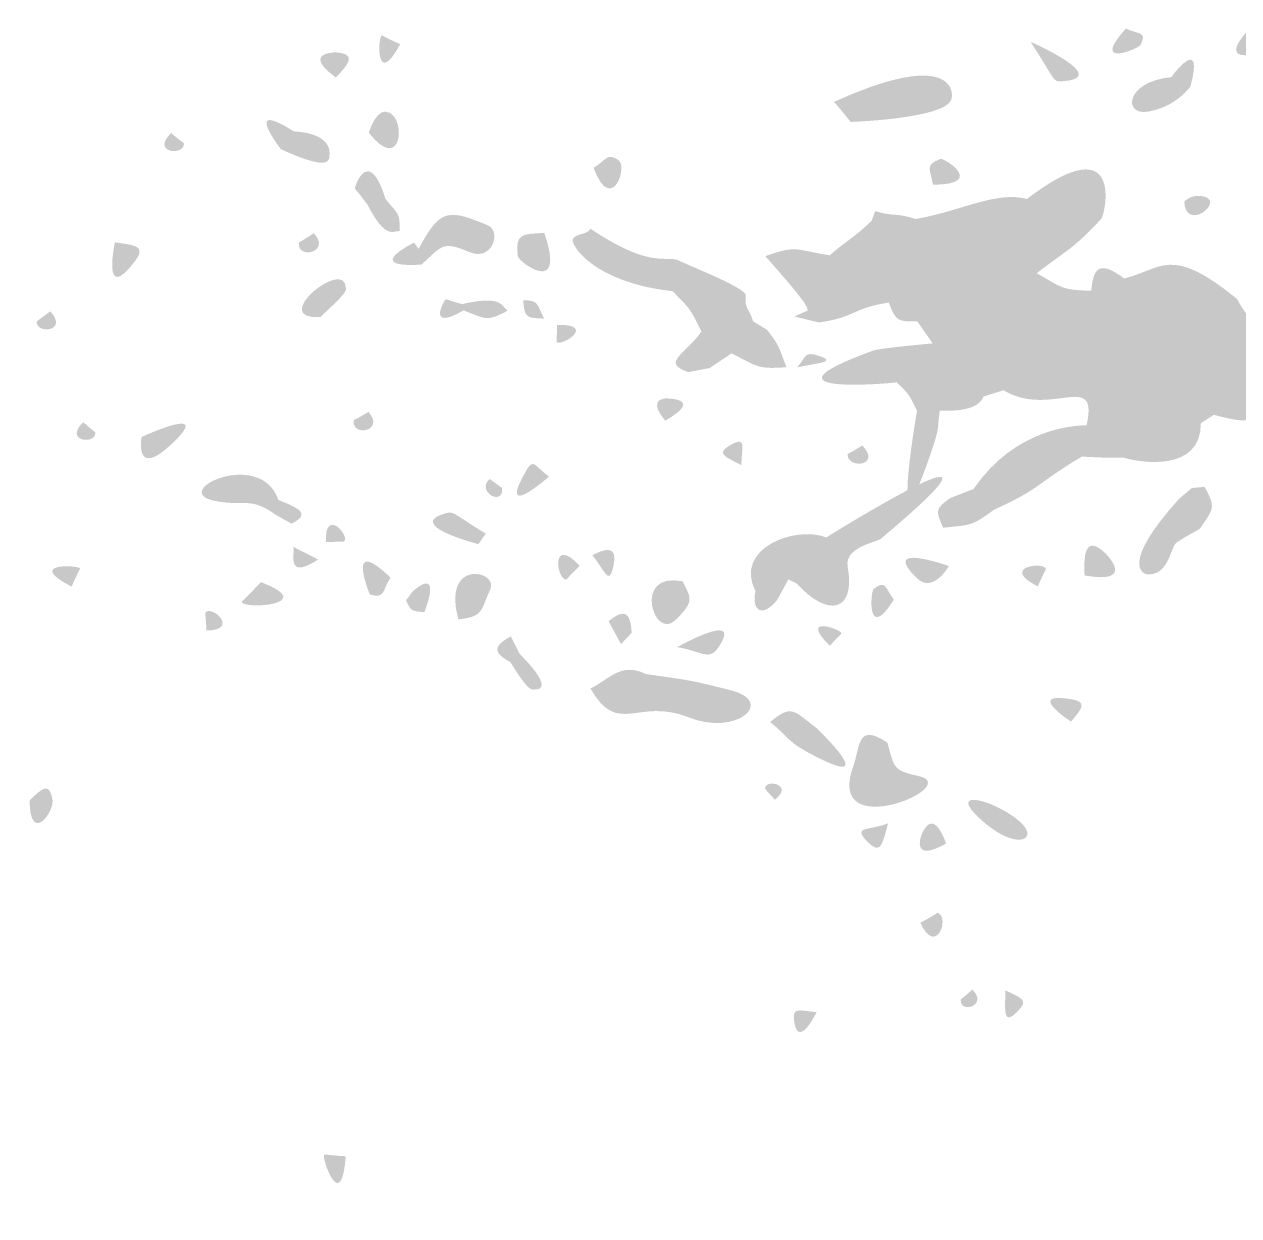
# Model space of a CAD drawing. Header units: millimetres. Extents: x 1061 to 1250, y 28 to 134.
# Drawn here: x 1061.24 to 1079.44, y 41.7 to 59.55 of the extents above; entities that cross this region are included whole.
import ezdxf

# ---------------------------------------------------------------- set-up
doc = ezdxf.new("R2010")
doc.units = ezdxf.units.MM

msp = doc.modelspace()

# ---------------------------------------------------------------- hatches: boundary and pattern name
at = {"true_color": 0x080808, "transparency": 33554687}
h = msp.add_hatch(color=18, dxfattribs=at)
edge = h.paths.add_edge_path(flags=0)
edge.add_spline(control_points=[(1079.819, 59.141), (1078.829, 58.851), (1079.895, 59.843), (1080.06, 59.763), (1080.108, 59.74), (1080.284, 59.655), (1079.819, 59.141)], knot_values=[0, 0, 0, 0, 1, 1, 1, 2, 2, 2, 2], degree=3, periodic=1)
h = msp.add_hatch(color=18, dxfattribs=at)
edge = h.paths.add_edge_path(flags=0)
edge.add_spline(control_points=[(1066.874, 59.253), (1066.505, 58.577), (1066.541, 59.347), (1066.592, 59.378), (1066.614, 59.39), (1066.592, 59.378), (1066.874, 59.253)], knot_values=[0, 0, 0, 0, 1, 1, 1, 2, 2, 2, 2], degree=3, periodic=1)
h = msp.add_hatch(color=18, dxfattribs=at)
edge = h.paths.add_edge_path(flags=0)
edge.add_spline(control_points=[(1077.749, 59.487), (1077.944, 59.394), (1078.067, 59.448), (1077.972, 59.245), (1077.941, 59.181), (1077.2, 58.882), (1077.749, 59.487)], knot_values=[0, 0, 0, 0, 1, 1, 1, 2, 2, 2, 2], degree=3, periodic=1)
h = msp.add_hatch(color=18, dxfattribs=at)
edge = h.paths.add_edge_path(flags=0)
edge.add_spline(control_points=[(1078.431, 58.759), (1078.439, 58.783), (1078.927, 59.418), (1078.717, 58.619), (1078.717, 58.619), (1078.431, 58.759), (1078.431, 58.759)], knot_values=[0, 0, 0, 0, 1, 1, 1, 2, 2, 2, 2], degree=3, periodic=1)
h = msp.add_hatch(color=18, dxfattribs=at)
edge = h.paths.add_edge_path(flags=0)
edge.add_spline(control_points=[(1073.374, 58.389), (1075.135, 59.188), (1075.184, 58.549), (1075.131, 58.417), (1075.024, 58.149), (1073.762, 58.094), (1073.64, 58.089), (1073.608, 58.087), (1073.64, 58.089), (1073.374, 58.389)], knot_values=[0, 0, 0, 0, 1, 1, 1, 2, 2, 2, 3, 3, 3, 3], degree=3, periodic=1)
h = msp.add_hatch(color=18, dxfattribs=at)
edge = h.paths.add_edge_path(flags=0)
edge.add_spline(control_points=[(1076.322, 59.288), (1076.376, 59.264), (1077.558, 58.739), (1076.778, 58.696), (1076.653, 58.689), (1076.684, 58.731), (1076.322, 59.288)], knot_values=[0, 0, 0, 0, 1, 1, 1, 2, 2, 2, 2], degree=3, periodic=1)
h = msp.add_hatch(color=18, dxfattribs=at)
edge = h.paths.add_edge_path(flags=0)
edge.add_spline(control_points=[(1065.908, 58.755), (1065.401, 59.123), (1065.884, 59.132), (1065.913, 59.13), (1066.204, 59.108), (1066.128, 58.974), (1065.908, 58.755)], knot_values=[0, 0, 0, 0, 1, 1, 1, 2, 2, 2, 2], degree=3, periodic=1)
h = msp.add_hatch(color=18, dxfattribs=at)
edge = h.paths.add_edge_path(flags=0)
edge.add_spline(control_points=[(1078.431, 58.759), (1078.431, 58.759), (1078.717, 58.619), (1078.717, 58.619), (1078.703, 58.611), (1078.514, 58.319), (1078.083, 58.243), (1077.703, 58.176), (1077.737, 58.696), (1078.431, 58.759)], knot_values=[0, 0, 0, 0, 1, 1, 1, 2, 2, 2, 3, 3, 3, 3], degree=3, periodic=1)
h = msp.add_hatch(color=18, dxfattribs=at)
edge = h.paths.add_edge_path(flags=0)
edge.add_spline(control_points=[(1065.282, 57.946), (1065.282, 57.946), (1065.086, 57.68), (1065.086, 57.68), (1065.07, 57.701), (1064.498, 58.443), (1065.282, 57.946)], knot_values=[0, 0, 0, 0, 1, 1, 1, 2, 2, 2, 2], degree=3, periodic=1)
h = msp.add_hatch(color=18, dxfattribs=at)
edge = h.paths.add_edge_path(flags=0)
edge.add_spline(control_points=[(1066.404, 57.926), (1066.414, 57.959), (1066.526, 58.33), (1066.718, 58.225), (1066.966, 58.089), (1066.881, 57.317), (1066.404, 57.926)], knot_values=[0, 0, 0, 0, 1, 1, 1, 2, 2, 2, 2], degree=3, periodic=1)
h = msp.add_hatch(color=18, dxfattribs=at)
edge = h.paths.add_edge_path(flags=0)
edge.add_spline(control_points=[(1063.44, 57.922), (1063.632, 57.761), (1063.632, 57.781), (1063.632, 57.761), (1063.635, 57.576), (1063.133, 57.624), (1063.44, 57.922)], knot_values=[0, 0, 0, 0, 1, 1, 1, 2, 2, 2, 2], degree=3, periodic=1)
h = msp.add_hatch(color=18, dxfattribs=at)
edge = h.paths.add_edge_path(flags=0)
edge.add_spline(control_points=[(1065.282, 57.946), (1065.334, 57.944), (1065.876, 57.925), (1065.811, 57.558), (1065.801, 57.5), (1065.776, 57.362), (1065.086, 57.68), (1065.086, 57.68), (1065.282, 57.946), (1065.282, 57.946)], knot_values=[0, 0, 0, 0, 1, 1, 1, 2, 2, 2, 3, 3, 3, 3], degree=3, periodic=1)
h = msp.add_hatch(color=18, dxfattribs=at)
edge = h.paths.add_edge_path(flags=0)
edge.add_spline(control_points=[(1076.265, 56.934), (1077.737, 58.057), (1077.442, 56.7), (1077.378, 56.633), (1076.933, 56.166), (1076.923, 56.212), (1076.412, 55.822), (1075.662, 55.614), (1075.608, 55.02), (1075.078, 55.603), (1075.703, 56.272), (1075.873, 56.108), (1076.265, 56.934)], knot_values=[0, 0, 0, 0, 1, 1, 1, 2, 2, 2, 3, 3, 3, 4, 4, 4, 4], degree=3, periodic=1)
h = msp.add_hatch(color=18, dxfattribs=at)
edge = h.paths.add_edge_path(flags=0)
edge.add_spline(control_points=[(1066.385, 56.845), (1066.196, 57.104), (1066.192, 57.078), (1066.196, 57.104), (1066.201, 57.143), (1066.408, 57.728), (1066.654, 56.934), (1066.654, 56.934), (1066.385, 56.845), (1066.385, 56.845)], knot_values=[0, 0, 0, 0, 1, 1, 1, 2, 2, 2, 3, 3, 3, 3], degree=3, periodic=1)
h = msp.add_hatch(color=18, dxfattribs=at)
edge = h.paths.add_edge_path(flags=0)
edge.add_spline(control_points=[(1069.772, 57.4), (1069.986, 57.536), (1069.965, 57.622), (1070.138, 57.522), (1070.303, 57.427), (1070.036, 56.686), (1069.772, 57.4)], knot_values=[0, 0, 0, 0, 1, 1, 1, 2, 2, 2, 2], degree=3, periodic=1)
h = msp.add_hatch(color=18, dxfattribs=at)
edge = h.paths.add_edge_path(flags=0)
edge.add_spline(control_points=[(1074.857, 57.148), (1074.816, 57.391), (1074.731, 57.442), (1074.969, 57.533), (1075.028, 57.556), (1075.659, 57.148), (1074.857, 57.148)], knot_values=[0, 0, 0, 0, 1, 1, 1, 2, 2, 2, 2], degree=3, periodic=1)
h = msp.add_hatch(color=18, dxfattribs=at)
edge = h.paths.add_edge_path(flags=0)
edge.add_spline(control_points=[(1076.265, 56.934), (1075.873, 56.108), (1075.703, 56.272), (1075.078, 55.603), (1075.078, 55.603), (1074.792, 55.582), (1074.792, 55.582), (1074.792, 55.582), (1074.842, 55.761), (1074.842, 55.761), (1074.842, 55.761), (1074.659, 56.119), (1074.659, 56.119), (1074.388, 56.279), (1074.481, 56.335), (1074.599, 56.635), (1075.246, 56.742), (1075.82, 57.063), (1076.265, 56.934)], knot_values=[0, 0, 0, 0, 1, 1, 1, 2, 2, 2, 3, 3, 3, 4, 4, 4, 5, 5, 5, 6, 6, 6, 6], degree=3, periodic=1)
h = msp.add_hatch(color=18, dxfattribs=at)
edge = h.paths.add_edge_path(flags=0)
edge.add_spline(control_points=[(1078.624, 56.896), (1078.626, 56.896), (1078.744, 57.024), (1078.931, 56.968), (1079.22, 56.881), (1078.643, 56.436), (1078.624, 56.896)], knot_values=[0, 0, 0, 0, 1, 1, 1, 2, 2, 2, 2], degree=3, periodic=1)
h = msp.add_hatch(color=18, dxfattribs=at)
edge = h.paths.add_edge_path(flags=0)
edge.add_spline(control_points=[(1066.385, 56.845), (1066.385, 56.845), (1066.654, 56.934), (1066.654, 56.934), (1066.841, 56.702), (1066.871, 56.733), (1066.866, 56.454), (1066.757, 56.456), (1066.658, 56.325), (1066.385, 56.845)], knot_values=[0, 0, 0, 0, 1, 1, 1, 2, 2, 2, 3, 3, 3, 3], degree=3, periodic=1)
h = msp.add_hatch(color=18, dxfattribs=at)
edge = h.paths.add_edge_path(flags=0)
edge.add_spline(control_points=[(1067.149, 56.187), (1067.468, 56.774), (1067.574, 56.799), (1068.19, 56.538), (1068.393, 56.451), (1068.257, 55.989), (1067.903, 56.141), (1067.506, 56.311), (1067.506, 56.233), (1067.193, 55.953), (1067.193, 55.953), (1067.149, 56.187), (1067.149, 56.187)], knot_values=[0, 0, 0, 0, 1, 1, 1, 2, 2, 2, 3, 3, 3, 4, 4, 4, 4], degree=3, periodic=1)
h = msp.add_hatch(color=18, dxfattribs=at)
edge = h.paths.add_edge_path(flags=0)
edge.add_spline(control_points=[(1073.938, 56.607), (1074.16, 56.258), (1074.129, 56.262), (1074.462, 56.013), (1074.462, 56.013), (1074.659, 56.119), (1074.659, 56.119), (1074.659, 56.119), (1074.842, 55.761), (1074.842, 55.761), (1074.842, 55.761), (1074.792, 55.582), (1074.792, 55.582), (1074.792, 55.582), (1074.656, 55.48), (1074.656, 55.48), (1074.656, 55.48), (1074.33, 55.521), (1074.33, 55.521), (1074.33, 55.521), (1074.133, 55.723), (1074.133, 55.723), (1074.133, 55.723), (1073.969, 55.712), (1073.969, 55.712), (1073.572, 55.745), (1073.59, 55.786), (1073.312, 56.091), (1073.623, 56.361), (1073.625, 56.31), (1073.938, 56.607)], knot_values=[0, 0, 0, 0, 1, 1, 1, 2, 2, 2, 3, 3, 3, 4, 4, 4, 5, 5, 5, 6, 6, 6, 7, 7, 7, 8, 8, 8, 9, 9, 9, 10, 10, 10, 10], degree=3, periodic=1)
h = msp.add_hatch(color=18, dxfattribs=at)
edge = h.paths.add_edge_path(flags=0)
edge.add_spline(control_points=[(1073.992, 56.751), (1074.296, 56.664), (1074.286, 56.735), (1074.599, 56.635), (1074.481, 56.335), (1074.388, 56.279), (1074.659, 56.119), (1074.659, 56.119), (1074.462, 56.013), (1074.462, 56.013), (1074.129, 56.262), (1074.16, 56.258), (1073.938, 56.607), (1073.938, 56.607), (1073.992, 56.751), (1073.992, 56.751)], knot_values=[0, 0, 0, 0, 1, 1, 1, 2, 2, 2, 3, 3, 3, 4, 4, 4, 5, 5, 5, 5], degree=3, periodic=1)
h = msp.add_hatch(color=18, dxfattribs=at)
edge = h.paths.add_edge_path(flags=0)
edge.add_spline(control_points=[(1065.578, 56.422), (1065.844, 56.141), (1065.341, 56.02), (1065.354, 56.27), (1065.355, 56.292), (1065.354, 56.27), (1065.578, 56.422)], knot_values=[0, 0, 0, 0, 1, 1, 1, 2, 2, 2, 2], degree=3, periodic=1)
h = msp.add_hatch(color=18, dxfattribs=at)
edge = h.paths.add_edge_path(flags=0)
edge.add_spline(control_points=[(1069.033, 56.426), (1069.371, 55.452), (1068.647, 55.99), (1068.636, 56.079), (1068.596, 56.419), (1068.693, 56.407), (1069.033, 56.426)], knot_values=[0, 0, 0, 0, 1, 1, 1, 2, 2, 2, 2], degree=3, periodic=1)
h = msp.add_hatch(color=18, dxfattribs=at)
edge = h.paths.add_edge_path(flags=0)
edge.add_spline(control_points=[(1069.723, 56.489), (1070.576, 55.926), (1070.778, 56.07), (1071.018, 56.026), (1070.926, 55.792), (1070.956, 55.807), (1070.957, 55.552), (1069.749, 55.687), (1069.427, 56.259), (1069.459, 56.33), (1069.502, 56.424), (1069.68, 56.395), (1069.723, 56.489)], knot_values=[0, 0, 0, 0, 1, 1, 1, 2, 2, 2, 3, 3, 3, 4, 4, 4, 4], degree=3, periodic=1)
h = msp.add_hatch(color=18, dxfattribs=at)
edge = h.paths.add_edge_path(flags=0)
edge.add_spline(control_points=[(1062.598, 56.285), (1062.904, 56.238), (1063.082, 56.238), (1062.883, 55.982), (1062.407, 55.369), (1062.591, 56.253), (1062.598, 56.285)], knot_values=[0, 0, 0, 0, 1, 1, 1, 2, 2, 2, 2], degree=3, periodic=1)
h = msp.add_hatch(color=18, dxfattribs=at)
edge = h.paths.add_edge_path(flags=0)
edge.add_spline(control_points=[(1067.08, 56.281), (1067.08, 56.281), (1067.149, 56.187), (1067.149, 56.187), (1067.149, 56.187), (1067.193, 55.953), (1067.193, 55.953), (1067.165, 55.95), (1066.313, 55.875), (1067.08, 56.281)], knot_values=[0, 0, 0, 0, 1, 1, 1, 2, 2, 2, 3, 3, 3, 3], degree=3, periodic=1)
h = msp.add_hatch(color=18, dxfattribs=at)
edge = h.paths.add_edge_path(flags=0)
edge.add_spline(control_points=[(1072.346, 56.078), (1072.828, 56.256), (1072.822, 56.162), (1073.312, 56.091), (1073.59, 55.786), (1073.572, 55.745), (1073.969, 55.712), (1073.969, 55.712), (1074.133, 55.723), (1074.133, 55.723), (1074.133, 55.723), (1074.33, 55.521), (1074.33, 55.521), (1074.33, 55.521), (1074.196, 55.383), (1074.196, 55.383), (1073.647, 55.298), (1073.7, 55.164), (1073.15, 55.084), (1073.15, 55.084), (1072.982, 55.264), (1072.982, 55.264), (1072.962, 55.345), (1072.949, 55.396), (1072.346, 56.078)], knot_values=[0, 0, 0, 0, 1, 1, 1, 2, 2, 2, 3, 3, 3, 4, 4, 4, 5, 5, 5, 6, 6, 6, 7, 7, 7, 8, 8, 8, 8], degree=3, periodic=1)
h = msp.add_hatch(color=18, dxfattribs=at)
edge = h.paths.add_edge_path(flags=0)
edge.add_spline(control_points=[(1077.724, 55.743), (1078.291, 55.883), (1078.414, 56.253), (1079.413, 55.439), (1079.058, 55.181), (1079.107, 55.105), (1078.578, 55.073), (1078.578, 55.073), (1078.195, 55.055), (1078.195, 55.055), (1078.195, 55.055), (1077.693, 55.491), (1077.693, 55.491), (1077.693, 55.491), (1077.724, 55.743), (1077.724, 55.743)], knot_values=[0, 0, 0, 0, 1, 1, 1, 2, 2, 2, 3, 3, 3, 4, 4, 4, 5, 5, 5, 5], degree=3, periodic=1)
h = msp.add_hatch(color=18, dxfattribs=at)
edge = h.paths.add_edge_path(flags=0)
edge.add_spline(control_points=[(1065.678, 55.167), (1064.874, 55.115), (1066.061, 56.082), (1066.06, 55.594), (1066.06, 55.548), (1066.06, 55.522), (1065.678, 55.167)], knot_values=[0, 0, 0, 0, 1, 1, 1, 2, 2, 2, 2], degree=3, periodic=1)
h = msp.add_hatch(color=18, dxfattribs=at)
edge = h.paths.add_edge_path(flags=0)
edge.add_spline(control_points=[(1071.018, 56.026), (1071.191, 55.938), (1072.062, 55.604), (1072.052, 55.489), (1072.031, 55.276), (1072.1, 55.318), (1072.162, 55.102), (1071.785, 54.875), (1071.794, 54.759), (1071.389, 54.949), (1071.213, 55.303), (1071.22, 55.284), (1070.957, 55.552), (1070.956, 55.807), (1070.926, 55.792), (1071.018, 56.026)], knot_values=[0, 0, 0, 0, 1, 1, 1, 2, 2, 2, 3, 3, 3, 4, 4, 4, 5, 5, 5, 5], degree=3, periodic=1)
h = msp.add_hatch(color=18, dxfattribs=at)
edge = h.paths.add_edge_path(flags=0)
edge.add_spline(control_points=[(1077.724, 55.743), (1077.724, 55.743), (1077.693, 55.491), (1077.693, 55.491), (1077.448, 55.456), (1077.475, 55.466), (1077.231, 55.56), (1077.258, 55.913), (1077.364, 56.016), (1077.724, 55.743)], knot_values=[0, 0, 0, 0, 1, 1, 1, 2, 2, 2, 3, 3, 3, 3], degree=3, periodic=1)
h = msp.add_hatch(color=18, dxfattribs=at)
edge = h.paths.add_edge_path(flags=0)
edge.add_spline(control_points=[(1076.412, 55.822), (1076.799, 55.608), (1076.769, 55.571), (1077.231, 55.56), (1077.475, 55.466), (1077.448, 55.456), (1077.693, 55.491), (1077.693, 55.491), (1078.195, 55.055), (1078.195, 55.055), (1078.37, 54.89), (1078.373, 54.983), (1078.578, 55.073), (1079.107, 55.105), (1079.058, 55.181), (1079.413, 55.439), (1079.608, 55.071), (1079.743, 55.116), (1079.66, 54.706), (1079.406, 54.723), (1079.424, 54.731), (1079.406, 54.723), (1079.323, 54.688), (1078.938, 53.841), (1079.712, 54.432), (1079.712, 54.432), (1079.961, 54.262), (1079.961, 54.262), (1079.87, 53.595), (1079.732, 53.519), (1079.069, 53.701), (1079.069, 53.701), (1078.873, 53.577), (1078.873, 53.577), (1078.387, 53.771), (1078.396, 53.629), (1077.909, 53.474), (1077.909, 53.474), (1077.664, 53.61), (1077.664, 53.61), (1077.777, 53.919), (1077.809, 53.868), (1078.071, 54.107), (1078.737, 54.143), (1078.745, 54.199), (1078.754, 54.255), (1078.827, 54.743), (1078.545, 54.525), (1078.054, 54.538), (1077.548, 54.629), (1076.416, 54.474), (1076.275, 54.455), (1075.984, 54.415), (1076.068, 54.338), (1075.915, 54.069), (1075.915, 54.069), (1075.617, 53.976), (1075.617, 53.976), (1075.617, 53.976), (1075.121, 54.319), (1075.121, 54.319), (1075.121, 54.319), (1074.952, 54.449), (1074.952, 54.449), (1074.952, 54.449), (1075.119, 54.6), (1075.119, 54.6), (1075.307, 55.017), (1075.145, 55.008), (1074.752, 55.255), (1074.752, 55.255), (1074.656, 55.48), (1074.656, 55.48), (1074.656, 55.48), (1074.792, 55.582), (1074.792, 55.582), (1074.792, 55.582), (1075.078, 55.603), (1075.078, 55.603), (1075.608, 55.02), (1075.662, 55.614), (1076.412, 55.822)], knot_values=[0, 0, 0, 0, 1, 1, 1, 2, 2, 2, 3, 3, 3, 4, 4, 4, 5, 5, 5, 6, 6, 6, 7, 7, 7, 8, 8, 8, 9, 9, 9, 10, 10, 10, 11, 11, 11, 12, 12, 12, 13, 13, 13, 14, 14, 14, 15, 15, 15, 16, 16, 16, 17, 17, 17, 18, 18, 18, 19, 19, 19, 20, 20, 20, 21, 21, 21, 22, 22, 22, 23, 23, 23, 24, 24, 24, 25, 25, 25, 26, 26, 26, 27, 27, 27, 27], degree=3, periodic=1)
h = msp.add_hatch(color=18, dxfattribs=at)
edge = h.paths.add_edge_path(flags=0)
edge.add_spline(control_points=[(1074.33, 55.521), (1074.33, 55.521), (1074.656, 55.48), (1074.656, 55.48), (1074.656, 55.48), (1074.752, 55.255), (1074.752, 55.255), (1074.752, 55.255), (1074.625, 55.099), (1074.625, 55.099), (1074.329, 55.099), (1074.302, 55.1), (1074.196, 55.383), (1074.196, 55.383), (1074.33, 55.521), (1074.33, 55.521)], knot_values=[0, 0, 0, 0, 1, 1, 1, 2, 2, 2, 3, 3, 3, 4, 4, 4, 5, 5, 5, 5], degree=3, periodic=1)
h = msp.add_hatch(color=18, dxfattribs=at)
edge = h.paths.add_edge_path(flags=0)
edge.add_spline(control_points=[(1067.801, 55.36), (1067.801, 55.36), (1067.823, 55.265), (1067.823, 55.265), (1067.264, 54.943), (1067.531, 55.414), (1067.553, 55.427), (1067.571, 55.438), (1067.553, 55.427), (1067.801, 55.36)], knot_values=[0, 0, 0, 0, 1, 1, 1, 2, 2, 2, 3, 3, 3, 3], degree=3, periodic=1)
h = msp.add_hatch(color=18, dxfattribs=at)
edge = h.paths.add_edge_path(flags=0)
edge.add_spline(control_points=[(1067.801, 55.36), (1068.412, 55.498), (1068.382, 55.331), (1068.485, 55.261), (1068.162, 55.09), (1068.161, 55.139), (1067.823, 55.265), (1067.823, 55.265), (1067.801, 55.36), (1067.801, 55.36)], knot_values=[0, 0, 0, 0, 1, 1, 1, 2, 2, 2, 3, 3, 3, 3], degree=3, periodic=1)
h = msp.add_hatch(color=18, dxfattribs=at)
edge = h.paths.add_edge_path(flags=0)
edge.add_spline(control_points=[(1068.717, 55.419), (1068.961, 55.414), (1068.915, 55.359), (1069.031, 55.143), (1068.762, 55.149), (1068.736, 55.158), (1068.717, 55.419)], knot_values=[0, 0, 0, 0, 1, 1, 1, 2, 2, 2, 2], degree=3, periodic=1)
h = msp.add_hatch(color=18, dxfattribs=at)
edge = h.paths.add_edge_path(flags=0)
edge.add_spline(control_points=[(1061.629, 55.252), (1061.909, 54.952), (1061.42, 54.901), (1061.424, 55.098), (1061.424, 55.098), (1061.629, 55.252), (1061.629, 55.252)], knot_values=[0, 0, 0, 0, 1, 1, 1, 2, 2, 2, 2], degree=3, periodic=1)
msp.add_hatch(color=18, dxfattribs=at).paths.add_polyline_path([(1072.78, 55.174), (1072.982, 55.264), (1073.15, 55.084)], flags=0)
h = msp.add_hatch(color=18, dxfattribs=at)
edge = h.paths.add_edge_path(flags=0)
edge.add_spline(control_points=[(1074.752, 55.255), (1075.145, 55.008), (1075.307, 55.017), (1075.119, 54.6), (1074.865, 54.746), (1074.876, 54.725), (1074.854, 54.771), (1074.854, 54.771), (1074.625, 55.099), (1074.625, 55.099), (1074.625, 55.099), (1074.752, 55.255), (1074.752, 55.255)], knot_values=[0, 0, 0, 0, 1, 1, 1, 2, 2, 2, 3, 3, 3, 4, 4, 4, 4], degree=3, periodic=1)
h = msp.add_hatch(color=18, dxfattribs=at)
edge = h.paths.add_edge_path(flags=0)
edge.add_spline(control_points=[(1069.225, 55.049), (1069.823, 55.061), (1069.301, 54.724), (1069.218, 54.79), (1069.218, 54.79), (1069.225, 55.049), (1069.225, 55.049)], knot_values=[0, 0, 0, 0, 1, 1, 1, 2, 2, 2, 2], degree=3, periodic=1)
h = msp.add_hatch(color=18, dxfattribs=at)
edge = h.paths.add_edge_path(flags=0)
edge.add_spline(control_points=[(1072.162, 55.102), (1072.162, 55.102), (1072.371, 54.975), (1072.371, 54.975), (1072.57, 54.719), (1072.54, 54.725), (1072.663, 54.414), (1072.224, 54.384), (1072.241, 54.419), (1071.84, 54.621), (1071.84, 54.621), (1071.512, 54.402), (1071.512, 54.402), (1071.512, 54.402), (1071.194, 54.341), (1071.194, 54.341), (1070.775, 54.484), (1071.14, 54.596), (1071.389, 54.949), (1071.794, 54.759), (1071.785, 54.875), (1072.162, 55.102)], knot_values=[0, 0, 0, 0, 1, 1, 1, 2, 2, 2, 3, 3, 3, 4, 4, 4, 5, 5, 5, 6, 6, 6, 7, 7, 7, 7], degree=3, periodic=1)
h = msp.add_hatch(color=18, dxfattribs=at)
edge = h.paths.add_edge_path(flags=0)
edge.add_spline(control_points=[(1078.195, 55.055), (1078.195, 55.055), (1078.578, 55.073), (1078.578, 55.073), (1078.373, 54.983), (1078.37, 54.89), (1078.195, 55.055)], knot_values=[0, 0, 0, 0, 1, 1, 1, 2, 2, 2, 2], degree=3, periodic=1)
h = msp.add_hatch(color=18, dxfattribs=at)
edge = h.paths.add_edge_path(flags=0)
edge.add_spline(control_points=[(1074.854, 54.771), (1074.876, 54.725), (1074.865, 54.746), (1075.119, 54.6), (1075.119, 54.6), (1074.952, 54.449), (1074.952, 54.449), (1074.952, 54.449), (1074.313, 54.188), (1074.313, 54.188), (1074.268, 54.176), (1072.062, 53.977), (1073.969, 54.666), (1074.058, 54.698), (1074.783, 54.765), (1074.854, 54.771)], knot_values=[0, 0, 0, 0, 1, 1, 1, 2, 2, 2, 3, 3, 3, 4, 4, 4, 5, 5, 5, 5], degree=3, periodic=1)
h = msp.add_hatch(color=18, dxfattribs=at)
edge = h.paths.add_edge_path(flags=0)
edge.add_spline(control_points=[(1072.822, 54.412), (1072.958, 54.564), (1072.925, 54.657), (1073.138, 54.588), (1073.443, 54.49), (1073.113, 54.477), (1072.822, 54.412)], knot_values=[0, 0, 0, 0, 1, 1, 1, 2, 2, 2, 2], degree=3, periodic=1)
h = msp.add_hatch(color=18, dxfattribs=at)
edge = h.paths.add_edge_path(flags=0)
edge.add_spline(control_points=[(1078.054, 54.538), (1078.101, 54.304), (1078.085, 54.327), (1078.071, 54.107), (1077.809, 53.868), (1077.777, 53.919), (1077.664, 53.61), (1077.562, 53.301), (1077.571, 53.326), (1077.562, 53.301), (1077.509, 53.158), (1077.485, 53.198), (1077.433, 53.06), (1077.433, 53.06), (1077.088, 53.075), (1077.088, 53.075), (1077.088, 53.075), (1077.16, 53.545), (1077.16, 53.545), (1077.347, 54.384), (1076.622, 53.643), (1075.915, 54.069), (1076.068, 54.338), (1075.984, 54.415), (1076.275, 54.455), (1076.416, 54.474), (1077.548, 54.629), (1078.054, 54.538)], knot_values=[0, 0, 0, 0, 1, 1, 1, 2, 2, 2, 3, 3, 3, 4, 4, 4, 5, 5, 5, 6, 6, 6, 7, 7, 7, 8, 8, 8, 9, 9, 9, 9], degree=3, periodic=1)
h = msp.add_hatch(color=18, dxfattribs=at)
edge = h.paths.add_edge_path(flags=0)
edge.add_spline(control_points=[(1078.054, 54.538), (1078.545, 54.525), (1078.827, 54.743), (1078.754, 54.255), (1078.745, 54.199), (1078.737, 54.143), (1078.071, 54.107), (1078.085, 54.327), (1078.101, 54.304), (1078.054, 54.538)], knot_values=[0, 0, 0, 0, 1, 1, 1, 2, 2, 2, 3, 3, 3, 3], degree=3, periodic=1)
h = msp.add_hatch(color=18, dxfattribs=at)
edge = h.paths.add_edge_path(flags=0)
edge.add_spline(control_points=[(1079.66, 54.706), (1079.66, 54.706), (1079.712, 54.432), (1079.712, 54.432), (1078.938, 53.841), (1079.323, 54.688), (1079.406, 54.723), (1079.424, 54.731), (1079.406, 54.723), (1079.66, 54.706)], knot_values=[0, 0, 0, 0, 1, 1, 1, 2, 2, 2, 3, 3, 3, 3], degree=3, periodic=1)
h = msp.add_hatch(color=18, dxfattribs=at)
edge = h.paths.add_edge_path(flags=0)
edge.add_spline(control_points=[(1074.952, 54.449), (1074.952, 54.449), (1075.121, 54.319), (1075.121, 54.319), (1075.121, 54.319), (1075.617, 53.976), (1075.617, 53.976), (1075.599, 53.963), (1075.584, 53.739), (1074.961, 53.763), (1074.793, 53.888), (1074.804, 53.855), (1074.619, 53.765), (1074.495, 54.006), (1074.515, 53.996), (1074.313, 54.188), (1074.313, 54.188), (1074.952, 54.449), (1074.952, 54.449)], knot_values=[0, 0, 0, 0, 1, 1, 1, 2, 2, 2, 3, 3, 3, 4, 4, 4, 5, 5, 5, 6, 6, 6, 6], degree=3, periodic=1)
h = msp.add_hatch(color=18, dxfattribs=at)
edge = h.paths.add_edge_path(flags=0)
edge.add_spline(control_points=[(1062.998, 53.369), (1063.031, 53.384), (1064.106, 53.877), (1063.444, 53.259), (1062.897, 52.748), (1062.992, 53.332), (1062.998, 53.369)], knot_values=[0, 0, 0, 0, 1, 1, 1, 2, 2, 2, 2], degree=3, periodic=1)
h = msp.add_hatch(color=18, dxfattribs=at)
edge = h.paths.add_edge_path(flags=0)
edge.add_spline(control_points=[(1070.848, 53.615), (1070.83, 53.634), (1070.582, 53.912), (1070.836, 53.946), (1070.862, 53.949), (1071.44, 53.955), (1070.848, 53.615)], knot_values=[0, 0, 0, 0, 1, 1, 1, 2, 2, 2, 2], degree=3, periodic=1)
h = msp.add_hatch(color=18, dxfattribs=at)
edge = h.paths.add_edge_path(flags=0)
edge.add_spline(control_points=[(1073.26, 51.865), (1073.316, 51.9), (1076.534, 53.903), (1074.076, 51.844), (1074.018, 51.795), (1073.527, 51.72), (1073.58, 51.427), (1073.702, 50.747), (1073.285, 50.659), (1072.817, 51.174), (1072.817, 51.174), (1072.69, 51.236), (1072.69, 51.236), (1072.878, 51.638), (1073.04, 51.487), (1073.26, 51.865)], knot_values=[0, 0, 0, 0, 1, 1, 1, 2, 2, 2, 3, 3, 3, 4, 4, 4, 5, 5, 5, 5], degree=3, periodic=1)
h = msp.add_hatch(color=18, dxfattribs=at)
edge = h.paths.add_edge_path(flags=0)
edge.add_spline(control_points=[(1074.619, 53.765), (1074.804, 53.855), (1074.793, 53.888), (1074.961, 53.763), (1074.92, 53.545), (1074.97, 53.559), (1074.862, 53.236), (1074.176, 51.17), (1074.612, 53.719), (1074.619, 53.765)], knot_values=[0, 0, 0, 0, 1, 1, 1, 2, 2, 2, 3, 3, 3, 3], degree=3, periodic=1)
h = msp.add_hatch(color=18, dxfattribs=at)
edge = h.paths.add_edge_path(flags=0)
edge.add_spline(control_points=[(1066.397, 53.745), (1066.652, 53.465), (1066.161, 53.36), (1066.175, 53.609), (1066.176, 53.63), (1066.175, 53.609), (1066.397, 53.745)], knot_values=[0, 0, 0, 0, 1, 1, 1, 2, 2, 2, 2], degree=3, periodic=1)
h = msp.add_hatch(color=18, dxfattribs=at)
edge = h.paths.add_edge_path(flags=0)
edge.add_spline(control_points=[(1078.873, 53.577), (1078.877, 52.833), (1077.952, 52.986), (1077.72, 53.058), (1077.847, 53.26), (1077.828, 53.252), (1077.909, 53.474), (1078.396, 53.629), (1078.387, 53.771), (1078.873, 53.577)], knot_values=[0, 0, 0, 0, 1, 1, 1, 2, 2, 2, 3, 3, 3, 3], degree=3, periodic=1)
h = msp.add_hatch(color=18, dxfattribs=at)
edge = h.paths.add_edge_path(flags=0)
edge.add_spline(control_points=[(1062.124, 53.591), (1062.304, 53.43), (1062.303, 53.45), (1062.304, 53.43), (1062.307, 53.249), (1061.824, 53.306), (1062.124, 53.591)], knot_values=[0, 0, 0, 0, 1, 1, 1, 2, 2, 2, 2], degree=3, periodic=1)
h = msp.add_hatch(color=18, dxfattribs=at)
edge = h.paths.add_edge_path(flags=0)
edge.add_spline(control_points=[(1077.16, 53.545), (1077.16, 53.545), (1077.088, 53.075), (1077.088, 53.075), (1076.403, 52.668), (1076.475, 52.595), (1075.775, 52.281), (1075.775, 52.281), (1075.614, 52.267), (1075.614, 52.267), (1075.5, 52.421), (1075.574, 52.437), (1075.466, 52.59), (1076.1, 53.518), (1077.005, 53.541), (1077.16, 53.545)], knot_values=[0, 0, 0, 0, 1, 1, 1, 2, 2, 2, 3, 3, 3, 4, 4, 4, 5, 5, 5, 5], degree=3, periodic=1)
h = msp.add_hatch(color=18, dxfattribs=at)
edge = h.paths.add_edge_path(flags=0)
edge.add_spline(control_points=[(1077.664, 53.61), (1077.664, 53.61), (1077.909, 53.474), (1077.909, 53.474), (1077.828, 53.252), (1077.847, 53.26), (1077.72, 53.058), (1077.72, 53.058), (1077.433, 53.06), (1077.433, 53.06), (1077.485, 53.198), (1077.509, 53.158), (1077.562, 53.301), (1077.571, 53.326), (1077.562, 53.301), (1077.664, 53.61)], knot_values=[0, 0, 0, 0, 1, 1, 1, 2, 2, 2, 3, 3, 3, 4, 4, 4, 5, 5, 5, 5], degree=3, periodic=1)
h = msp.add_hatch(color=18, dxfattribs=at)
edge = h.paths.add_edge_path(flags=0)
edge.add_spline(control_points=[(1071.987, 52.947), (1071.76, 53.071), (1071.585, 53.116), (1071.833, 53.254), (1072.07, 53.386), (1071.989, 53.212), (1071.987, 52.947)], knot_values=[0, 0, 0, 0, 1, 1, 1, 2, 2, 2, 2], degree=3, periodic=1)
h = msp.add_hatch(color=18, dxfattribs=at)
edge = h.paths.add_edge_path(flags=0)
edge.add_spline(control_points=[(1065.048, 52.426), (1065.048, 52.426), (1065.025, 52.194), (1065.025, 52.194), (1064.607, 52.489), (1064.575, 52.317), (1064.092, 52.413), (1063.398, 52.551), (1064.779, 53.212), (1065.048, 52.426)], knot_values=[0, 0, 0, 0, 1, 1, 1, 2, 2, 2, 3, 3, 3, 3], degree=3, periodic=1)
h = msp.add_hatch(color=18, dxfattribs=at)
edge = h.paths.add_edge_path(flags=0)
edge.add_spline(control_points=[(1073.8, 53.243), (1074.095, 52.926), (1073.573, 52.893), (1073.58, 53.104), (1073.581, 53.125), (1073.58, 53.104), (1073.8, 53.243)], knot_values=[0, 0, 0, 0, 1, 1, 1, 2, 2, 2, 2], degree=3, periodic=1)
h = msp.add_hatch(color=18, dxfattribs=at)
edge = h.paths.add_edge_path(flags=0)
edge.add_spline(control_points=[(1069.104, 52.776), (1069.083, 52.758), (1068.3, 52.075), (1068.773, 52.884), (1068.873, 53.055), (1068.898, 52.924), (1069.104, 52.776)], knot_values=[0, 0, 0, 0, 1, 1, 1, 2, 2, 2, 2], degree=3, periodic=1)
h = msp.add_hatch(color=18, dxfattribs=at)
edge = h.paths.add_edge_path(flags=0)
edge.add_spline(control_points=[(1068.213, 52.74), (1068.213, 52.74), (1068.401, 52.605), (1068.401, 52.605), (1068.433, 52.325), (1068.004, 52.541), (1068.213, 52.74)], knot_values=[0, 0, 0, 0, 1, 1, 1, 2, 2, 2, 2], degree=3, periodic=1)
h = msp.add_hatch(color=18, dxfattribs=at)
edge = h.paths.add_edge_path(flags=0)
edge.add_spline(control_points=[(1078.737, 52.604), (1078.737, 52.604), (1078.928, 52.623), (1078.928, 52.623), (1079.104, 52.307), (1079.06, 52.295), (1078.86, 51.996), (1078.628, 52.188), (1078.669, 52.186), (1078.545, 52.441), (1078.545, 52.441), (1078.737, 52.604), (1078.737, 52.604)], knot_values=[0, 0, 0, 0, 1, 1, 1, 2, 2, 2, 3, 3, 3, 4, 4, 4, 4], degree=3, periodic=1)
h = msp.add_hatch(color=18, dxfattribs=at)
edge = h.paths.add_edge_path(flags=0)
edge.add_spline(control_points=[(1065.048, 52.426), (1065.342, 52.308), (1065.547, 52.221), (1065.246, 52.071), (1065.246, 52.071), (1065.025, 52.194), (1065.025, 52.194), (1065.025, 52.194), (1065.048, 52.426), (1065.048, 52.426)], knot_values=[0, 0, 0, 0, 1, 1, 1, 2, 2, 2, 3, 3, 3, 3], degree=3, periodic=1)
h = msp.add_hatch(color=18, dxfattribs=at)
edge = h.paths.add_edge_path(flags=0)
edge.add_spline(control_points=[(1075.118, 52.455), (1075.179, 52.422), (1075.082, 52.244), (1075.614, 52.267), (1075.614, 52.267), (1075.775, 52.281), (1075.775, 52.281), (1075.434, 52.034), (1075.446, 52.055), (1075.011, 52.01), (1074.897, 52.263), (1074.89, 52.295), (1075.118, 52.455)], knot_values=[0, 0, 0, 0, 1, 1, 1, 2, 2, 2, 3, 3, 3, 4, 4, 4, 4], degree=3, periodic=1)
h = msp.add_hatch(color=18, dxfattribs=at)
edge = h.paths.add_edge_path(flags=0)
edge.add_spline(control_points=[(1075.466, 52.59), (1075.574, 52.437), (1075.5, 52.421), (1075.614, 52.267), (1075.082, 52.244), (1075.179, 52.422), (1075.118, 52.455), (1075.118, 52.455), (1075.466, 52.59), (1075.466, 52.59)], knot_values=[0, 0, 0, 0, 1, 1, 1, 2, 2, 2, 3, 3, 3, 3], degree=3, periodic=1)
h = msp.add_hatch(color=18, dxfattribs=at)
edge = h.paths.add_edge_path(flags=0)
edge.add_spline(control_points=[(1078.545, 52.441), (1078.669, 52.186), (1078.628, 52.188), (1078.86, 51.996), (1078.672, 51.885), (1078.685, 51.904), (1078.51, 51.789), (1078.419, 51.729), (1078.399, 51.305), (1078.083, 51.311), (1077.987, 51.313), (1077.675, 51.477), (1078.545, 52.441)], knot_values=[0, 0, 0, 0, 1, 1, 1, 2, 2, 2, 3, 3, 3, 4, 4, 4, 4], degree=3, periodic=1)
h = msp.add_hatch(color=18, dxfattribs=at)
edge = h.paths.add_edge_path(flags=0)
edge.add_spline(control_points=[(1065.76, 51.794), (1065.738, 52.319), (1066.122, 51.897), (1066.033, 51.807), (1066.017, 51.791), (1066.033, 51.807), (1065.76, 51.794)], knot_values=[0, 0, 0, 0, 1, 1, 1, 2, 2, 2, 2], degree=3, periodic=1)
h = msp.add_hatch(color=18, dxfattribs=at)
edge = h.paths.add_edge_path(flags=0)
edge.add_spline(control_points=[(1068.156, 51.922), (1068.156, 51.922), (1068.046, 51.764), (1068.046, 51.764), (1067.994, 51.778), (1066.931, 52.058), (1067.561, 52.228), (1067.682, 52.26), (1067.675, 52.214), (1068.156, 51.922)], knot_values=[0, 0, 0, 0, 1, 1, 1, 2, 2, 2, 3, 3, 3, 3], degree=3, periodic=1)
h = msp.add_hatch(color=18, dxfattribs=at)
edge = h.paths.add_edge_path(flags=0)
edge.add_spline(control_points=[(1066.729, 51.264), (1066.595, 51.055), (1066.656, 50.95), (1066.42, 51.009), (1066.419, 51.009), (1066.036, 51.926), (1066.729, 51.264)], knot_values=[0, 0, 0, 0, 1, 1, 1, 2, 2, 2, 2], degree=3, periodic=1)
h = msp.add_hatch(color=18, dxfattribs=at)
edge = h.paths.add_edge_path(flags=0)
edge.add_spline(control_points=[(1069.565, 51.44), (1069.351, 51.234), (1069.374, 51.228), (1069.351, 51.234), (1069.207, 51.269), (1069.14, 51.893), (1069.565, 51.44)], knot_values=[0, 0, 0, 0, 1, 1, 1, 2, 2, 2, 2], degree=3, periodic=1)
h = msp.add_hatch(color=18, dxfattribs=at)
edge = h.paths.add_edge_path(flags=0)
edge.add_spline(control_points=[(1073.26, 51.865), (1073.04, 51.487), (1072.878, 51.638), (1072.69, 51.236), (1072.69, 51.236), (1072.526, 50.933), (1072.526, 50.933), (1072.526, 50.933), (1072.197, 51.063), (1072.197, 51.063), (1071.87, 51.701), (1072.791, 52.047), (1073.26, 51.865)], knot_values=[0, 0, 0, 0, 1, 1, 1, 2, 2, 2, 3, 3, 3, 4, 4, 4, 4], degree=3, periodic=1)
h = msp.add_hatch(color=18, dxfattribs=at)
edge = h.paths.add_edge_path(flags=0)
edge.add_spline(control_points=[(1077.13, 51.295), (1077.108, 51.67), (1077.169, 51.889), (1077.445, 51.624), (1077.471, 51.599), (1077.9, 51.159), (1077.13, 51.295)], knot_values=[0, 0, 0, 0, 1, 1, 1, 2, 2, 2, 2], degree=3, periodic=1)
h = msp.add_hatch(color=18, dxfattribs=at)
edge = h.paths.add_edge_path(flags=0)
edge.add_spline(control_points=[(1065.272, 51.723), (1065.272, 51.723), (1065.644, 51.534), (1065.644, 51.534), (1065.143, 51.207), (1065.306, 51.644), (1065.272, 51.723)], knot_values=[0, 0, 0, 0, 1, 1, 1, 2, 2, 2, 2], degree=3, periodic=1)
h = msp.add_hatch(color=18, dxfattribs=at)
edge = h.paths.add_edge_path(flags=0)
edge.add_spline(control_points=[(1069.752, 51.597), (1070.021, 51.74), (1070.129, 51.695), (1070.064, 51.416), (1069.998, 51.131), (1069.931, 51.39), (1069.752, 51.597)], knot_values=[0, 0, 0, 0, 1, 1, 1, 2, 2, 2, 2], degree=3, periodic=1)
h = msp.add_hatch(color=18, dxfattribs=at)
edge = h.paths.add_edge_path(flags=0)
edge.add_spline(control_points=[(1075.097, 51.437), (1075.076, 51.401), (1074.851, 51.029), (1074.618, 51.254), (1074.052, 51.801), (1075.058, 51.45), (1075.097, 51.437)], knot_values=[0, 0, 0, 0, 1, 1, 1, 2, 2, 2, 2], degree=3, periodic=1)
h = msp.add_hatch(color=18, dxfattribs=at)
edge = h.paths.add_edge_path(flags=0)
edge.add_spline(control_points=[(1067.745, 50.636), (1067.491, 51.555), (1068.347, 51.368), (1068.226, 51.094), (1068.075, 50.755), (1068.124, 50.684), (1067.745, 50.636)], knot_values=[0, 0, 0, 0, 1, 1, 1, 2, 2, 2, 2], degree=3, periodic=1)
h = msp.add_hatch(color=18, dxfattribs=at)
edge = h.paths.add_edge_path(flags=0)
edge.add_spline(control_points=[(1061.949, 51.128), (1061.24, 51.494), (1062.051, 51.445), (1062.07, 51.405), (1062.081, 51.384), (1062.07, 51.405), (1061.949, 51.128)], knot_values=[0, 0, 0, 0, 1, 1, 1, 2, 2, 2, 2], degree=3, periodic=1)
h = msp.add_hatch(color=18, dxfattribs=at)
edge = h.paths.add_edge_path(flags=0)
edge.add_spline(control_points=[(1066.96, 50.927), (1067.007, 50.966), (1067.029, 51.031), (1067.076, 51.07), (1067.506, 51.426), (1067.246, 50.771), (1067.235, 50.743), (1067.053, 50.77), (1067.038, 50.742), (1066.96, 50.927)], knot_values=[0, 0, 0, 0, 1, 1, 1, 2, 2, 2, 3, 3, 3, 3], degree=3, periodic=1)
h = msp.add_hatch(color=18, dxfattribs=at)
edge = h.paths.add_edge_path(flags=0)
edge.add_spline(control_points=[(1071.109, 51.206), (1071.213, 50.97), (1071.312, 50.924), (1070.99, 50.62), (1070.675, 50.321), (1070.349, 51.365), (1071.109, 51.206)], knot_values=[0, 0, 0, 0, 1, 1, 1, 2, 2, 2, 2], degree=3, periodic=1)
h = msp.add_hatch(color=18, dxfattribs=at)
edge = h.paths.add_edge_path(flags=0)
edge.add_spline(control_points=[(1076.429, 51.131), (1075.86, 51.421), (1076.499, 51.5), (1076.547, 51.401), (1076.557, 51.38), (1076.547, 51.401), (1076.429, 51.131)], knot_values=[0, 0, 0, 0, 1, 1, 1, 2, 2, 2, 2], degree=3, periodic=1)
h = msp.add_hatch(color=18, dxfattribs=at)
edge = h.paths.add_edge_path(flags=0)
edge.add_spline(control_points=[(1064.788, 51.195), (1065.683, 50.853), (1064.503, 50.781), (1064.5, 50.9), (1064.5, 50.9), (1064.788, 51.195), (1064.788, 51.195)], knot_values=[0, 0, 0, 0, 1, 1, 1, 2, 2, 2, 2], degree=3, periodic=1)
h = msp.add_hatch(color=18, dxfattribs=at)
edge = h.paths.add_edge_path(flags=0)
edge.add_spline(control_points=[(1074.271, 50.931), (1073.862, 50.279), (1073.92, 51.057), (1073.971, 51.095), (1074.15, 51.231), (1074.137, 51.121), (1074.271, 50.931)], knot_values=[0, 0, 0, 0, 1, 1, 1, 2, 2, 2, 2], degree=3, periodic=1)
h = msp.add_hatch(color=18, dxfattribs=at)
edge = h.paths.add_edge_path(flags=0)
edge.add_spline(control_points=[(1072.197, 51.063), (1072.197, 51.063), (1072.526, 50.933), (1072.526, 50.933), (1072.33, 50.677), (1072.133, 50.728), (1072.197, 51.063)], knot_values=[0, 0, 0, 0, 1, 1, 1, 2, 2, 2, 2], degree=3, periodic=1)
h = msp.add_hatch(color=18, dxfattribs=at)
edge = h.paths.add_edge_path(flags=0)
edge.add_spline(control_points=[(1063.97, 50.47), (1063.958, 50.742), (1063.943, 50.727), (1063.958, 50.742), (1064.062, 50.852), (1064.466, 50.474), (1063.97, 50.47)], knot_values=[0, 0, 0, 0, 1, 1, 1, 2, 2, 2, 2], degree=3, periodic=1)
h = msp.add_hatch(color=18, dxfattribs=at)
edge = h.paths.add_edge_path(flags=0)
edge.add_spline(control_points=[(1069.996, 50.61), (1070.229, 50.795), (1070.324, 50.757), (1070.343, 50.435), (1070.343, 50.435), (1070.183, 50.267), (1070.183, 50.267), (1070.183, 50.267), (1069.996, 50.61), (1069.996, 50.61)], knot_values=[0, 0, 0, 0, 1, 1, 1, 2, 2, 2, 3, 3, 3, 3], degree=3, periodic=1)
h = msp.add_hatch(color=18, dxfattribs=at)
edge = h.paths.add_edge_path(flags=0)
edge.add_spline(control_points=[(1071.027, 50.222), (1071.072, 50.248), (1071.967, 50.746), (1071.672, 50.263), (1071.509, 49.996), (1071.449, 50.144), (1071.027, 50.222)], knot_values=[0, 0, 0, 0, 1, 1, 1, 2, 2, 2, 2], degree=3, periodic=1)
h = msp.add_hatch(color=18, dxfattribs=at)
edge = h.paths.add_edge_path(flags=0)
edge.add_spline(control_points=[(1073.312, 50.241), (1072.835, 50.715), (1073.48, 50.489), (1073.483, 50.432), (1073.485, 50.411), (1073.483, 50.432), (1073.312, 50.241)], knot_values=[0, 0, 0, 0, 1, 1, 1, 2, 2, 2, 2], degree=3, periodic=1)
h = msp.add_hatch(color=18, dxfattribs=at)
edge = h.paths.add_edge_path(flags=0)
edge.add_spline(control_points=[(1068.533, 50.383), (1068.533, 50.383), (1068.666, 50.117), (1068.666, 50.117), (1068.666, 50.117), (1068.524, 49.998), (1068.524, 49.998), (1068.269, 50.134), (1068.259, 50.235), (1068.533, 50.383)], knot_values=[0, 0, 0, 0, 1, 1, 1, 2, 2, 2, 3, 3, 3, 3], degree=3, periodic=1)
h = msp.add_hatch(color=18, dxfattribs=at)
edge = h.paths.add_edge_path(flags=0)
edge.add_spline(control_points=[(1068.666, 50.117), (1068.699, 50.085), (1069.226, 49.57), (1068.871, 49.586), (1068.828, 49.587), (1068.776, 49.59), (1068.524, 49.998), (1068.524, 49.998), (1068.666, 50.117), (1068.666, 50.117)], knot_values=[0, 0, 0, 0, 1, 1, 1, 2, 2, 2, 3, 3, 3, 3], degree=3, periodic=1)
h = msp.add_hatch(color=18, dxfattribs=at)
edge = h.paths.add_edge_path(flags=0)
edge.add_spline(control_points=[(1070.552, 49.819), (1071.202, 49.724), (1071.183, 49.739), (1071.83, 49.575), (1072.51, 49.403), (1071.908, 48.885), (1071.205, 49.167), (1070.43, 49.479), (1070.142, 48.868), (1069.725, 49.602), (1069.984, 49.719), (1070.178, 50.009), (1070.552, 49.819)], knot_values=[0, 0, 0, 0, 1, 1, 1, 2, 2, 2, 3, 3, 3, 4, 4, 4, 4], degree=3, periodic=1)
h = msp.add_hatch(color=18, dxfattribs=at)
edge = h.paths.add_edge_path(flags=0)
edge.add_spline(control_points=[(1076.928, 49.106), (1076.906, 49.121), (1076.235, 49.557), (1076.933, 49.441), (1077.183, 49.399), (1077.088, 49.298), (1076.928, 49.106)], knot_values=[0, 0, 0, 0, 1, 1, 1, 2, 2, 2, 2], degree=3, periodic=1)
h = msp.add_hatch(color=18, dxfattribs=at)
edge = h.paths.add_edge_path(flags=0)
edge.add_spline(control_points=[(1072.417, 49.099), (1072.741, 49.37), (1072.769, 49.268), (1073.096, 49.023), (1073.121, 49.004), (1074.162, 48.009), (1072.995, 48.639), (1072.655, 48.823), (1072.708, 48.867), (1072.417, 49.099)], knot_values=[0, 0, 0, 0, 1, 1, 1, 2, 2, 2, 3, 3, 3, 3], degree=3, periodic=1)
h = msp.add_hatch(color=18, dxfattribs=at)
edge = h.paths.add_edge_path(flags=0)
edge.add_spline(control_points=[(1074.175, 48.791), (1074.279, 48.418), (1074.258, 48.373), (1074.638, 48.292), (1075.341, 48.143), (1073.236, 47.258), (1073.661, 48.429), (1073.774, 48.74), (1073.714, 49.097), (1074.175, 48.791)], knot_values=[0, 0, 0, 0, 1, 1, 1, 2, 2, 2, 3, 3, 3, 3], degree=3, periodic=1)
h = msp.add_hatch(color=18, dxfattribs=at)
edge = h.paths.add_edge_path(flags=0)
edge.add_spline(control_points=[(1072.489, 47.936), (1072.489, 47.936), (1072.34, 48.1), (1072.34, 48.1), (1072.339, 48.253), (1072.786, 48.168), (1072.489, 47.936)], knot_values=[0, 0, 0, 0, 1, 1, 1, 2, 2, 2, 2], degree=3, periodic=1)
h = msp.add_hatch(color=18, dxfattribs=at)
edge = h.paths.add_edge_path(flags=0)
edge.add_spline(control_points=[(1061.319, 47.926), (1061.511, 48.108), (1061.61, 48.208), (1061.662, 47.946), (1061.7, 47.758), (1061.326, 47.249), (1061.319, 47.926)], knot_values=[0, 0, 0, 0, 1, 1, 1, 2, 2, 2, 2], degree=3, periodic=1)
h = msp.add_hatch(color=18, dxfattribs=at)
edge = h.paths.add_edge_path(flags=0)
edge.add_spline(control_points=[(1075.615, 47.604), (1074.951, 48.179), (1075.91, 47.899), (1076.216, 47.55), (1076.403, 47.337), (1076.112, 47.18), (1075.615, 47.604)], knot_values=[0, 0, 0, 0, 1, 1, 1, 2, 2, 2, 2], degree=3, periodic=1)
h = msp.add_hatch(color=18, dxfattribs=at)
edge = h.paths.add_edge_path(flags=0)
edge.add_spline(control_points=[(1075.055, 47.28), (1074.537, 46.986), (1074.674, 47.379), (1074.686, 47.409), (1074.807, 47.698), (1074.941, 47.593), (1075.055, 47.28)], knot_values=[0, 0, 0, 0, 1, 1, 1, 2, 2, 2, 2], degree=3, periodic=1)
h = msp.add_hatch(color=18, dxfattribs=at)
edge = h.paths.add_edge_path(flags=0)
edge.add_spline(control_points=[(1074.186, 47.582), (1074.1, 47.281), (1074.082, 47.087), (1073.861, 47.322), (1073.654, 47.542), (1073.904, 47.471), (1074.186, 47.582)], knot_values=[0, 0, 0, 0, 1, 1, 1, 2, 2, 2, 2], degree=3, periodic=1)
h = msp.add_hatch(color=18, dxfattribs=at)
edge = h.paths.add_edge_path(flags=0)
edge.add_spline(control_points=[(1074.669, 46.093), (1074.942, 46.238), (1074.921, 46.251), (1074.942, 46.238), (1075.11, 46.138), (1074.894, 45.594), (1074.669, 46.093)], knot_values=[0, 0, 0, 0, 1, 1, 1, 2, 2, 2, 2], degree=3, periodic=1)
h = msp.add_hatch(color=18, dxfattribs=at)
edge = h.paths.add_edge_path(flags=0)
edge.add_spline(control_points=[(1075.449, 45.092), (1075.692, 44.848), (1075.262, 44.725), (1075.275, 44.937), (1075.276, 44.956), (1075.275, 44.937), (1075.449, 45.092)], knot_values=[0, 0, 0, 0, 1, 1, 1, 2, 2, 2, 2], degree=3, periodic=1)
h = msp.add_hatch(color=18, dxfattribs=at)
edge = h.paths.add_edge_path(flags=0)
edge.add_spline(control_points=[(1075.945, 45.08), (1076.177, 44.963), (1076.311, 44.946), (1076.118, 44.756), (1075.91, 44.552), (1075.936, 44.769), (1075.945, 45.08)], knot_values=[0, 0, 0, 0, 1, 1, 1, 2, 2, 2, 2], degree=3, periodic=1)
h = msp.add_hatch(color=18, dxfattribs=at)
edge = h.paths.add_edge_path(flags=0)
edge.add_spline(control_points=[(1073.114, 44.754), (1073.101, 44.728), (1072.852, 44.224), (1072.783, 44.586), (1072.734, 44.845), (1072.844, 44.778), (1073.114, 44.754)], knot_values=[0, 0, 0, 0, 1, 1, 1, 2, 2, 2, 2], degree=3, periodic=1)
h = msp.add_hatch(color=18, dxfattribs=at)
edge = h.paths.add_edge_path(flags=0)
edge.add_spline(control_points=[(1066.058, 42.595), (1065.989, 41.705), (1065.702, 42.567), (1065.731, 42.612), (1065.746, 42.634), (1065.731, 42.612), (1066.058, 42.595)], knot_values=[0, 0, 0, 0, 1, 1, 1, 2, 2, 2, 2], degree=3, periodic=1)

doc.saveas('drawing.dxf')
